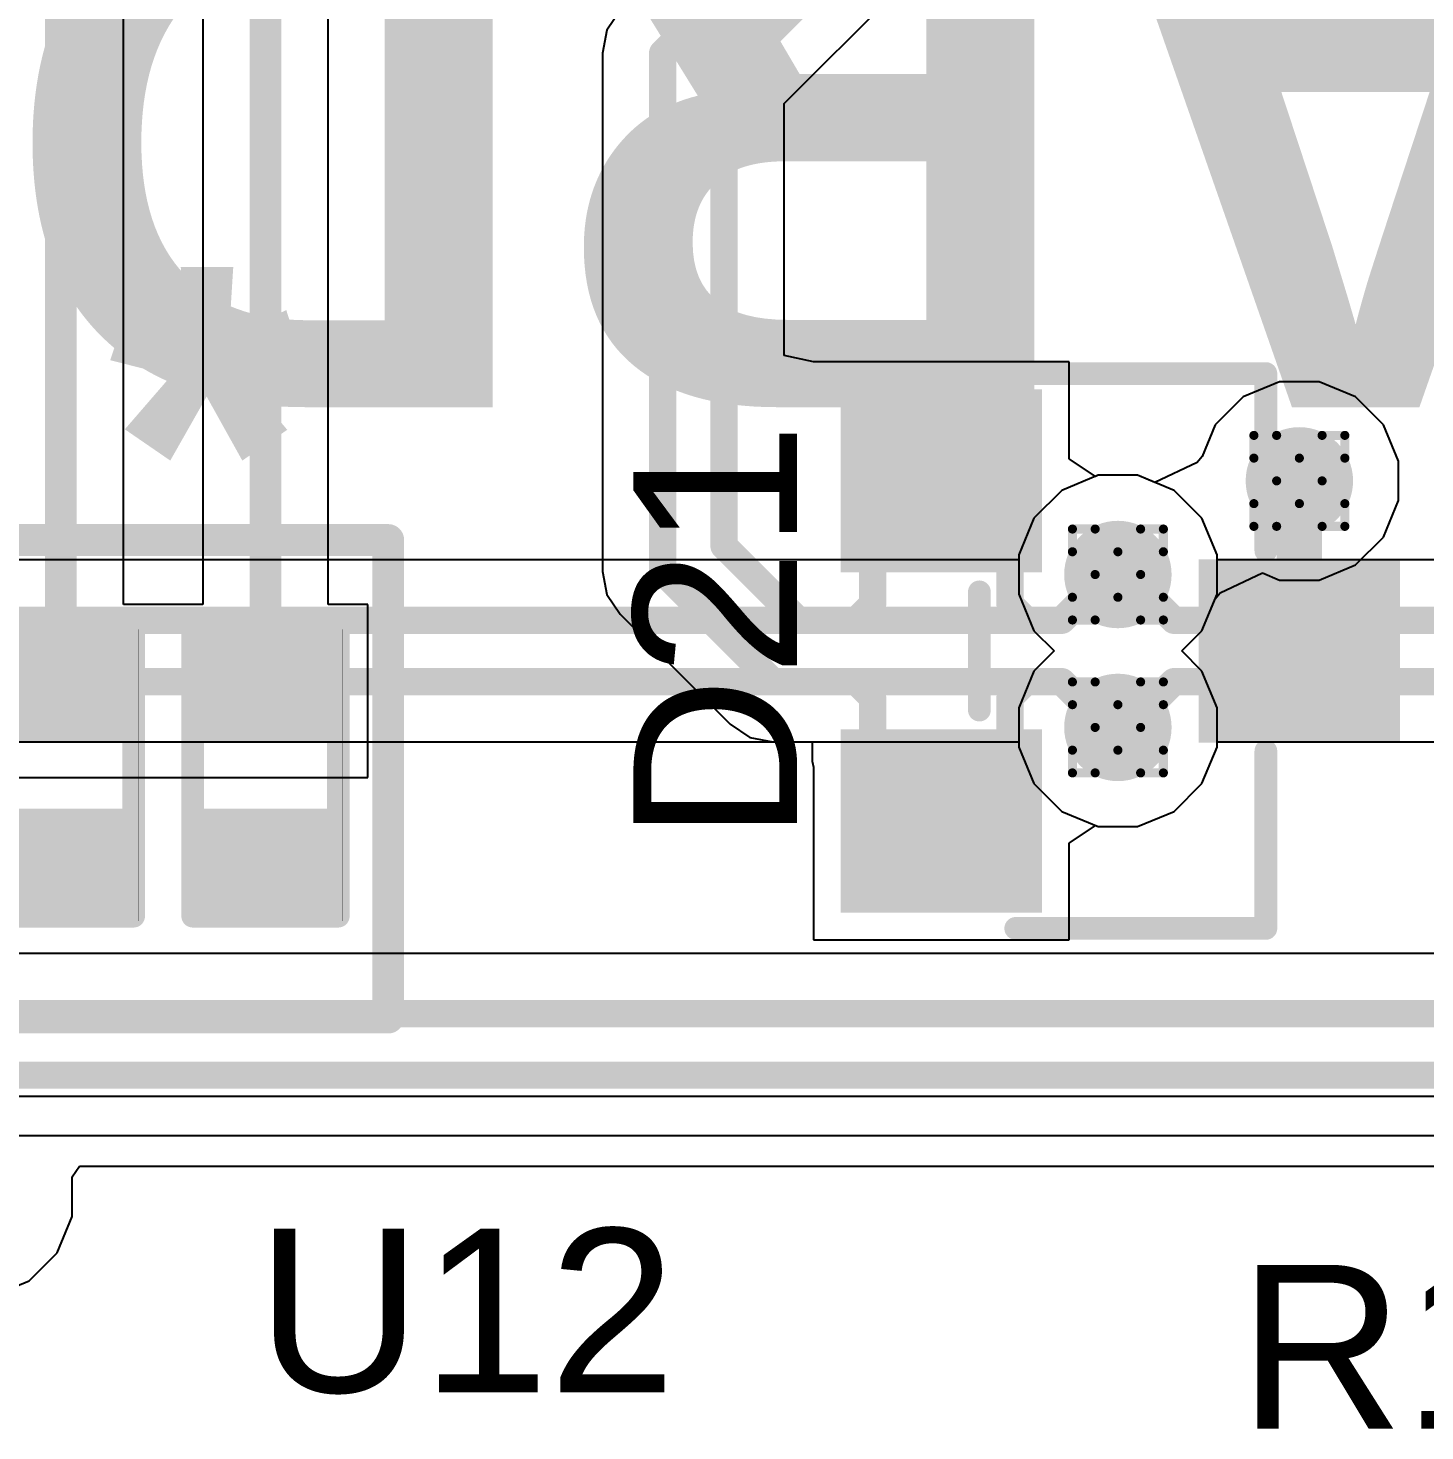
# Model space of a CAD drawing. Header units: inches. Extents: x -11 to 5379, y 0 to 5429.
# Drawn here: x 51.18 to 58.98, y 81.24 to 89.08 of the extents above; entities that cross this region are included whole.
import ezdxf

# ---------------------------------------------------------------- set-up
doc = ezdxf.new("R2010")
doc.units = ezdxf.units.IN
for name, color, linetype in [('Bottom Layer', 5, 'Continuous'), ('Drill Drawing', 1, 'Continuous'), ('GND', 16, 'Continuous'), ('PWR', 76, 'Continuous'), ('Top Layer', 1, 'Continuous'), ('Top Overlay', 2, 'Continuous'), ('Top Paste', 8, 'Continuous'), ('Top Solder', 216, 'Continuous'), ('Via Holes', 16, 'Continuous')]:
    doc.layers.add(name, color=color, linetype=linetype)
doc.styles.add('Arial', font='', dxfattribs={"height": 0.2})
doc.styles.add('Arial_Bold', font='', dxfattribs={"height": 0.2})
doc.styles.get('Arial').set_extended_font_data('Arial')
doc.styles.get('Arial_Bold').set_extended_font_data('Arial', bold=True)

# ---------------------------------------------------------------- blocks, each defined once
blk = doc.blocks.new('R___0402_296')
at = {"layer": 'Top Layer'}
for points in [[(-0.6985, -0.3175), (-0.6985, 0.3175), (-0.2413, 0.3175), (-0.2413, -0.3175)], [(0.2413, -0.3175), (0.2413, 0.3175), (0.6985, 0.3175), (0.6985, -0.3175)]]:
    blk.add_hatch(color=1, dxfattribs=at).paths.add_polyline_path(points)
at = {"layer": 'Top Paste'}
for points in [[(-0.6985, -0.3175), (-0.6985, 0.3175), (-0.2413, 0.3175), (-0.2413, -0.3175)], [(0.2413, -0.3175), (0.2413, 0.3175), (0.6985, 0.3175), (0.6985, -0.3175)]]:
    blk.add_hatch(color=8, dxfattribs=at).paths.add_polyline_path(points)
at = {"layer": 'Top Solder'}
for points in [[(-0.7535, -0.3725), (-0.7535, 0.3725), (-0.1863, 0.3725), (-0.1863, -0.3725)], [(0.1863, -0.3725), (0.1863, 0.3725), (0.7535, 0.3725), (0.7535, -0.3725)]]:
    blk.add_hatch(color=216, dxfattribs=at).paths.add_polyline_path(points)
at = {"layer": 'Top Overlay'}
for points in [[(-0.7874, 0.4064, 0.127, 0.127, 0), (-0.7874, -0.4064, 0.127, 0.127, 0)], [(-0.7874, 0.4064, 0.127, 0.127, 0), (0.7874, 0.4064, 0.127, 0.127, 0)], [(0.7874, 0.4064, 0.127, 0.127, 0), (0.7874, -0.4064, 0.127, 0.127, 0)], [(-0.7874, -0.4064, 0.127, 0.127, 0), (0.7874, -0.4064, 0.127, 0.127, 0)], [(-0.8128, -0.4318, 0.00323, 0.00323, 0), (0.8128, -0.4318, 0.00323, 0.00323, 0)]]:
    blk.add_lwpolyline(points, format="xyseb", dxfattribs=at)
for points in [[(-0.8191, 0.4064, 0.0635, 0.0635, 1), (-0.7556, 0.4064, 0.0635, 0.0635, 1)], [(-0.8191, 0.4064, 0.0635, 0.0635, 1), (-0.7556, 0.4064, 0.0635, 0.0635, 1)], [(0.7556, 0.4064, 0.0635, 0.0635, 1), (0.8191, 0.4064, 0.0635, 0.0635, 1)], [(0.7556, 0.4064, 0.0635, 0.0635, 1), (0.8191, 0.4064, 0.0635, 0.0635, 1)], [(-0.8191, -0.4064, 0.0635, 0.0635, 1), (-0.7556, -0.4064, 0.0635, 0.0635, 1)], [(-0.8191, -0.4064, 0.0635, 0.0635, 1), (-0.7556, -0.4064, 0.0635, 0.0635, 1)], [(0.7556, -0.4064, 0.0635, 0.0635, 1), (0.8191, -0.4064, 0.0635, 0.0635, 1)], [(0.7556, -0.4064, 0.0635, 0.0635, 1), (0.8191, -0.4064, 0.0635, 0.0635, 1)], [(-0.8136, -0.4318, 0.00161, 0.00161, 1), (-0.812, -0.4318, 0.00161, 0.00161, 1)], [(0.812, -0.4318, 0.00161, 0.00161, 1), (0.8136, -0.4318, 0.00161, 0.00161, 1)]]:
    blk.add_lwpolyline(points, format="xyseb", close=True, dxfattribs=at)
blk = doc.blocks.new('R___0402_298')
at = {"layer": 'Top Layer'}
for points in [[(-0.6985, -0.3175), (-0.6985, 0.3175), (-0.2413, 0.3175), (-0.2413, -0.3175)], [(0.2413, -0.3175), (0.2413, 0.3175), (0.6985, 0.3175), (0.6985, -0.3175)]]:
    blk.add_hatch(color=1, dxfattribs=at).paths.add_polyline_path(points)
at = {"layer": 'Top Paste'}
for points in [[(-0.6985, -0.3175), (-0.6985, 0.3175), (-0.2413, 0.3175), (-0.2413, -0.3175)], [(0.2413, -0.3175), (0.2413, 0.3175), (0.6985, 0.3175), (0.6985, -0.3175)]]:
    blk.add_hatch(color=8, dxfattribs=at).paths.add_polyline_path(points)
at = {"layer": 'Top Solder'}
for points in [[(-0.7535, -0.3725), (-0.7535, 0.3725), (-0.1863, 0.3725), (-0.1863, -0.3725)], [(0.1863, -0.3725), (0.1863, 0.3725), (0.7535, 0.3725), (0.7535, -0.3725)]]:
    blk.add_hatch(color=216, dxfattribs=at).paths.add_polyline_path(points)
at = {"layer": 'Top Overlay'}
for points in [[(-0.7874, 0.4064, 0.127, 0.127, 0), (-0.7874, -0.4064, 0.127, 0.127, 0)], [(-0.7874, 0.4064, 0.127, 0.127, 0), (0.7874, 0.4064, 0.127, 0.127, 0)], [(0.7874, 0.4064, 0.127, 0.127, 0), (0.7874, -0.4064, 0.127, 0.127, 0)], [(-0.7874, -0.4064, 0.127, 0.127, 0), (0.7874, -0.4064, 0.127, 0.127, 0)], [(-0.8128, -0.4318, 0.00323, 0.00323, 0), (0.8128, -0.4318, 0.00323, 0.00323, 0)]]:
    blk.add_lwpolyline(points, format="xyseb", dxfattribs=at)
for points in [[(-0.8191, 0.4064, 0.0635, 0.0635, 1), (-0.7556, 0.4064, 0.0635, 0.0635, 1)], [(-0.8191, 0.4064, 0.0635, 0.0635, 1), (-0.7556, 0.4064, 0.0635, 0.0635, 1)], [(0.7556, 0.4064, 0.0635, 0.0635, 1), (0.8191, 0.4064, 0.0635, 0.0635, 1)], [(0.7556, 0.4064, 0.0635, 0.0635, 1), (0.8191, 0.4064, 0.0635, 0.0635, 1)], [(-0.8191, -0.4064, 0.0635, 0.0635, 1), (-0.7556, -0.4064, 0.0635, 0.0635, 1)], [(-0.8191, -0.4064, 0.0635, 0.0635, 1), (-0.7556, -0.4064, 0.0635, 0.0635, 1)], [(0.7556, -0.4064, 0.0635, 0.0635, 1), (0.8191, -0.4064, 0.0635, 0.0635, 1)], [(0.7556, -0.4064, 0.0635, 0.0635, 1), (0.8191, -0.4064, 0.0635, 0.0635, 1)], [(-0.8136, -0.4318, 0.00161, 0.00161, 1), (-0.812, -0.4318, 0.00161, 0.00161, 1)], [(0.812, -0.4318, 0.00161, 0.00161, 1), (0.8136, -0.4318, 0.00161, 0.00161, 1)]]:
    blk.add_lwpolyline(points, format="xyseb", close=True, dxfattribs=at)
blk = doc.blocks.new('SOT_23_562')
at = {"layer": 'Top Layer'}
for points in [[(-0.41, 1.46), (0.41, 1.46), (0.41, 0.54), (-0.41, 0.54)], [(-1.36, -0.54), (-0.54, -0.54), (-0.54, -1.46), (-1.36, -1.46)], [(0.54, -0.54), (1.36, -0.54), (1.36, -1.46), (0.54, -1.46)]]:
    blk.add_hatch(color=1, dxfattribs=at).paths.add_polyline_path(points)
at = {"layer": 'Top Paste'}
for points in [[(-0.41, 1.46), (0.41, 1.46), (0.41, 0.54), (-0.41, 0.54)], [(-1.36, -0.54), (-0.54, -0.54), (-0.54, -1.46), (-1.36, -1.46)], [(0.54, -0.54), (1.36, -0.54), (1.36, -1.46), (0.54, -1.46)]]:
    blk.add_hatch(color=8, dxfattribs=at).paths.add_polyline_path(points)
at = {"layer": 'Top Solder'}
for points in [[(-0.5116, 1.5616), (0.5116, 1.5616), (0.5116, 0.4384), (-0.5116, 0.4384)], [(-1.4616, -0.4384), (-0.4384, -0.4384), (-0.4384, -1.5616), (-1.4616, -1.5616)], [(0.4384, -0.4384), (1.4616, -0.4384), (1.4616, -1.5616), (0.4384, -1.5616)]]:
    blk.add_hatch(color=216, dxfattribs=at).paths.add_polyline_path(points)
at = {"layer": 'Top Overlay'}
for points in [[(-0.5588, 0.8128, 0.127, 0.127, 0), (-1.5494, 0.8128, 0.127, 0.127, 0)], [(-1.5494, -0.5842, 0.127, 0.127, 0), (-1.5494, 0.8128, 0.127, 0.127, 0)], [(1.5494, 0.8128, 0.127, 0.127, 0), (0.5588, 0.8128, 0.127, 0.127, 0)], [(1.5494, -0.5842, 0.127, 0.127, 0), (1.5494, 0.8128, 0.127, 0.127, 0)], [(0.3302, -0.7874, 0.127, 0.127, 0), (-0.3302, -0.7874, 0.127, 0.127, 0)], [(-1.6764, -1.2954, 0.127, 0.127, 0), (-1.6764, -1.0414, 0.127, 0.127, 0)], [(-1.5494, -1.1684, 0.127, 0.127, 0), (-1.6764, -1.0414, 0.127, 0.127, 0)], [(-1.6764, -1.2954, 0.127, 0.127, 0), (-1.5494, -1.1684, 0.127, 0.127, 0)]]:
    blk.add_lwpolyline(points, format="xyseb", dxfattribs=at)
for points in [[(-1.5812, 0.8128, 0.0635, 0.0635, 1), (-1.5176, 0.8128, 0.0635, 0.0635, 1)], [(-1.5812, 0.8128, 0.0635, 0.0635, 1), (-1.5176, 0.8128, 0.0635, 0.0635, 1)], [(-0.5905, 0.8128, 0.0635, 0.0635, 1), (-0.5271, 0.8128, 0.0635, 0.0635, 1)], [(0.5271, 0.8128, 0.0635, 0.0635, 1), (0.5905, 0.8128, 0.0635, 0.0635, 1)], [(1.5176, 0.8128, 0.0635, 0.0635, 1), (1.5812, 0.8128, 0.0635, 0.0635, 1)], [(1.5176, 0.8128, 0.0635, 0.0635, 1), (1.5812, 0.8128, 0.0635, 0.0635, 1)], [(-1.5812, -0.5842, 0.0635, 0.0635, 1), (-1.5176, -0.5842, 0.0635, 0.0635, 1)], [(1.5176, -0.5842, 0.0635, 0.0635, 1), (1.5812, -0.5842, 0.0635, 0.0635, 1)], [(-0.3619, -0.7874, 0.0635, 0.0635, 1), (-0.2984, -0.7874, 0.0635, 0.0635, 1)], [(0.2984, -0.7874, 0.0635, 0.0635, 1), (0.3619, -0.7874, 0.0635, 0.0635, 1)], [(-1.7082, -1.0414, 0.0635, 0.0635, 1), (-1.6446, -1.0414, 0.0635, 0.0635, 1)], [(-1.7082, -1.0414, 0.0635, 0.0635, 1), (-1.6446, -1.0414, 0.0635, 0.0635, 1)], [(-1.5812, -1.1684, 0.0635, 0.0635, 1), (-1.5176, -1.1684, 0.0635, 0.0635, 1)], [(-1.5812, -1.1684, 0.0635, 0.0635, 1), (-1.5176, -1.1684, 0.0635, 0.0635, 1)], [(-1.7082, -1.2954, 0.0635, 0.0635, 1), (-1.6446, -1.2954, 0.0635, 0.0635, 1)], [(-1.7082, -1.2954, 0.0635, 0.0635, 1), (-1.6446, -1.2954, 0.0635, 0.0635, 1)]]:
    blk.add_lwpolyline(points, format="xyseb", close=True, dxfattribs=at)

msp = doc.modelspace()

# ---------------------------------------------------------------- hatches: boundary and pattern name
at = {"layer": 'Bottom Layer'}
h = msp.add_hatch(color=5, dxfattribs=at)
edge = h.paths.add_edge_path()
edge.add_arc((58.277, 86.548), 0.3, 0, 360)
h = msp.add_hatch(color=5, dxfattribs=at)
edge = h.paths.add_edge_path()
edge.add_arc((57.2633, 86.025), 0.3, 0, 360)
h = msp.add_hatch(color=5, dxfattribs=at)
edge = h.paths.add_edge_path()
edge.add_arc((57.2633, 85.171), 0.3, 0, 360)
at = {"layer": 'GND'}
h = msp.add_hatch(color=16, dxfattribs=at)
edge = h.paths.add_edge_path()
edge.add_arc((58.277, 86.548), 0.3, 0, 360)
h = msp.add_hatch(color=16, dxfattribs=at)
edge = h.paths.add_edge_path()
edge.add_arc((57.2633, 86.025), 0.3, 0, 360)
h = msp.add_hatch(color=16, dxfattribs=at)
edge = h.paths.add_edge_path()
edge.add_arc((57.2633, 85.171), 0.3, 0, 360)
at = {"layer": 'PWR'}
h = msp.add_hatch(color=76, dxfattribs=at)
edge = h.paths.add_edge_path()
edge.add_arc((58.277, 86.548), 0.3, 0, 360)
h = msp.add_hatch(color=76, dxfattribs=at)
edge = h.paths.add_edge_path()
edge.add_arc((57.2633, 86.025), 0.3, 0, 360)
h = msp.add_hatch(color=76, dxfattribs=at)
edge = h.paths.add_edge_path()
edge.add_arc((57.2633, 85.171), 0.3, 0, 360)
at = {"layer": 'Top Layer'}
h = msp.add_hatch(color=1, dxfattribs=at)
edge = h.paths.add_edge_path()
edge.add_arc((58.277, 86.548), 0.3, 0, 360)
h = msp.add_hatch(color=1, dxfattribs=at)
edge = h.paths.add_edge_path()
edge.add_arc((57.2633, 86.025), 0.3, 0, 360)
h = msp.add_hatch(color=1, dxfattribs=at)
edge = h.paths.add_edge_path()
edge.add_arc((57.2633, 85.171), 0.3, 0, 360)
at = {"layer": 'Via Holes'}
h = msp.add_hatch(color=7, dxfattribs=at)
edge = h.paths.add_edge_path()
edge.add_arc((58.277, 86.548), 0.15, 0, 360)
h = msp.add_hatch(color=7, dxfattribs=at)
edge = h.paths.add_edge_path()
edge.add_arc((57.2633, 86.025), 0.15, 0, 360)
h = msp.add_hatch(color=7, dxfattribs=at)
edge = h.paths.add_edge_path()
edge.add_arc((57.2633, 85.171), 0.15, 0, 360)

# ---------------------------------------------------------------- linework, layer by layer
at = {"layer": 'Bottom Layer'}
for p, q in [((57.1531, 86.579), (56.9494, 86.4947)), ((57.3735, 86.579), (57.1531, 86.579)), ((57.5771, 86.4947), (57.3735, 86.579)), ((56.9494, 86.4947), (56.7936, 86.3388)), ((57.7329, 86.3388), (57.5771, 86.4947)), ((56.7936, 86.3388), (56.7093, 86.1352)), ((57.8173, 86.1352), (57.7329, 86.3388)), ((56.7093, 86.1352), (56.7093, 86.1061)), ((57.8173, 86.1061), (57.8173, 86.1352)), ((56.7093, 86.1061), (43.8473, 86.1061)), ((70.6793, 86.1061), (57.8173, 86.1061)), ((43.8473, 85.0899), (56.7093, 85.0899)), ((56.7093, 85.0899), (56.7093, 85.0608)), ((56.7093, 85.0608), (56.7936, 84.8572)), ((57.7329, 84.8572), (57.8173, 85.0608)), ((57.8173, 85.0608), (57.8173, 85.0899)), ((57.8173, 85.0899), (70.6793, 85.0899)), ((56.7936, 84.8572), (56.9494, 84.7013)), ((57.5771, 84.7013), (57.7329, 84.8572)), ((56.9494, 84.7013), (57.1531, 84.617)), ((57.3735, 84.617), (57.5771, 84.7013)), ((57.1531, 84.617), (57.3735, 84.617)), ((63.4715, 83.9082), (50.6095, 83.9082)), ((50.6095, 82.892), (63.4715, 82.892))]:
    msp.add_line(p, q, dxfattribs=at)
for points in [[(56.9502, 85.7694, 0.1524, 0.1524, 0), (57.2057, 86.025, 0.1524, 0.1524, 0)], [(57.2057, 86.025, 0.1524, 0.1524, 0), (57.2633, 86.025, 0.1524, 0.1524, 0)], [(57.2633, 86.025, 0.1524, 0.1524, 0), (57.3208, 86.025, 0.1524, 0.1524, 0)], [(57.3208, 86.025, 0.1524, 0.1524, 0), (57.5763, 85.7694, 0.1524, 0.1524, 0)], [(43.6063, 85.7694, 0.1524, 0.1524, 0), (56.9502, 85.7694, 0.1524, 0.1524, 0)], [(57.5763, 85.7694, 0.1524, 0.1524, 0), (70.9202, 85.7694, 0.1524, 0.1524, 0)], [(43.6063, 85.4265, 0.1524, 0.1524, 0), (56.9502, 85.4265, 0.1524, 0.1524, 0)], [(56.9502, 85.4265, 0.1524, 0.1524, 0), (57.2057, 85.171, 0.1524, 0.1524, 0)], [(57.3208, 85.171, 0.1524, 0.1524, 0), (57.5763, 85.4265, 0.1524, 0.1524, 0)], [(57.5763, 85.4265, 0.1524, 0.1524, 0), (70.9202, 85.4265, 0.1524, 0.1524, 0)], [(57.2057, 85.171, 0.1524, 0.1524, 0), (57.2633, 85.171, 0.1524, 0.1524, 0)], [(57.2633, 85.171, 0.1524, 0.1524, 0), (57.3208, 85.171, 0.1524, 0.1524, 0)], [(50.3686, 83.5716, 0.1524, 0.1524, 0), (63.7124, 83.5716, 0.1524, 0.1524, 0)], [(50.3686, 83.2287, 0.1524, 0.1524, 0), (63.7124, 83.2287, 0.1524, 0.1524, 0)]]:
    msp.add_lwpolyline(points, format="xyseb", dxfattribs=at)
for points in [[(57.1676, 86.025, 0.0762, 0.0762, 1), (57.2438, 86.025, 0.0762, 0.0762, 1)], [(57.1676, 86.025, 0.0762, 0.0762, 1), (57.2438, 86.025, 0.0762, 0.0762, 1)], [(57.2252, 86.025, 0.0762, 0.0762, 1), (57.3014, 86.025, 0.0762, 0.0762, 1)], [(57.2252, 86.025, 0.0762, 0.0762, 1), (57.3014, 86.025, 0.0762, 0.0762, 1)], [(57.2827, 86.025, 0.0762, 0.0762, 1), (57.3589, 86.025, 0.0762, 0.0762, 1)], [(57.2827, 86.025, 0.0762, 0.0762, 1), (57.3589, 86.025, 0.0762, 0.0762, 1)], [(56.9121, 85.7694, 0.0762, 0.0762, 1), (56.9883, 85.7694, 0.0762, 0.0762, 1)], [(56.9121, 85.7694, 0.0762, 0.0762, 1), (56.9883, 85.7694, 0.0762, 0.0762, 1)], [(57.5382, 85.7694, 0.0762, 0.0762, 1), (57.6144, 85.7694, 0.0762, 0.0762, 1)], [(57.5382, 85.7694, 0.0762, 0.0762, 1), (57.6144, 85.7694, 0.0762, 0.0762, 1)], [(56.9121, 85.4265, 0.0762, 0.0762, 1), (56.9883, 85.4265, 0.0762, 0.0762, 1)], [(56.9121, 85.4265, 0.0762, 0.0762, 1), (56.9883, 85.4265, 0.0762, 0.0762, 1)], [(57.5382, 85.4265, 0.0762, 0.0762, 1), (57.6144, 85.4265, 0.0762, 0.0762, 1)], [(57.5382, 85.4265, 0.0762, 0.0762, 1), (57.6144, 85.4265, 0.0762, 0.0762, 1)], [(57.1676, 85.171, 0.0762, 0.0762, 1), (57.2438, 85.171, 0.0762, 0.0762, 1)], [(57.1676, 85.171, 0.0762, 0.0762, 1), (57.2438, 85.171, 0.0762, 0.0762, 1)], [(57.2252, 85.171, 0.0762, 0.0762, 1), (57.3014, 85.171, 0.0762, 0.0762, 1)], [(57.2252, 85.171, 0.0762, 0.0762, 1), (57.3014, 85.171, 0.0762, 0.0762, 1)], [(57.2827, 85.171, 0.0762, 0.0762, 1), (57.3589, 85.171, 0.0762, 0.0762, 1)], [(57.2827, 85.171, 0.0762, 0.0762, 1), (57.3589, 85.171, 0.0762, 0.0762, 1)]]:
    msp.add_lwpolyline(points, format="xyseb", close=True, dxfattribs=at)
at = {"layer": 'Drill Drawing'}
for points in [[(58.023, 86.675, 0.0508, 0.0508, 0), (58.023, 86.802, 0.0508, 0.0508, 0)], [(58.023, 86.802, 0.0508, 0.0508, 0), (58.15, 86.802, 0.0508, 0.0508, 0)], [(58.15, 86.802, 0.0508, 0.0508, 0), (58.277, 86.675, 0.0508, 0.0508, 0)], [(58.277, 86.675, 0.0508, 0.0508, 0), (58.404, 86.802, 0.0508, 0.0508, 0)], [(58.404, 86.802, 0.0508, 0.0508, 0), (58.531, 86.802, 0.0508, 0.0508, 0)], [(58.531, 86.675, 0.0508, 0.0508, 0), (58.531, 86.802, 0.0508, 0.0508, 0)], [(58.023, 86.675, 0.0508, 0.0508, 0), (58.15, 86.548, 0.0508, 0.0508, 0)], [(58.404, 86.548, 0.0508, 0.0508, 0), (58.531, 86.675, 0.0508, 0.0508, 0)], [(58.023, 86.421, 0.0508, 0.0508, 0), (58.15, 86.548, 0.0508, 0.0508, 0)], [(58.404, 86.548, 0.0508, 0.0508, 0), (58.531, 86.421, 0.0508, 0.0508, 0)], [(58.023, 86.294, 0.0508, 0.0508, 0), (58.023, 86.421, 0.0508, 0.0508, 0)], [(58.15, 86.294, 0.0508, 0.0508, 0), (58.277, 86.421, 0.0508, 0.0508, 0)], [(58.277, 86.421, 0.0508, 0.0508, 0), (58.404, 86.294, 0.0508, 0.0508, 0)], [(58.531, 86.294, 0.0508, 0.0508, 0), (58.531, 86.421, 0.0508, 0.0508, 0)], [(57.0093, 86.152, 0.0508, 0.0508, 0), (57.0093, 86.279, 0.0508, 0.0508, 0)], [(57.0093, 86.279, 0.0508, 0.0508, 0), (57.1363, 86.279, 0.0508, 0.0508, 0)], [(57.1363, 86.279, 0.0508, 0.0508, 0), (57.2633, 86.152, 0.0508, 0.0508, 0)], [(57.2633, 86.152, 0.0508, 0.0508, 0), (57.3903, 86.279, 0.0508, 0.0508, 0)], [(57.3903, 86.279, 0.0508, 0.0508, 0), (57.5173, 86.279, 0.0508, 0.0508, 0)], [(57.5173, 86.152, 0.0508, 0.0508, 0), (57.5173, 86.279, 0.0508, 0.0508, 0)], [(58.023, 86.294, 0.0508, 0.0508, 0), (58.15, 86.294, 0.0508, 0.0508, 0)], [(58.404, 86.294, 0.0508, 0.0508, 0), (58.531, 86.294, 0.0508, 0.0508, 0)], [(57.0093, 86.152, 0.0508, 0.0508, 0), (57.1363, 86.025, 0.0508, 0.0508, 0)], [(57.3903, 86.025, 0.0508, 0.0508, 0), (57.5173, 86.152, 0.0508, 0.0508, 0)], [(57.0093, 85.898, 0.0508, 0.0508, 0), (57.1363, 86.025, 0.0508, 0.0508, 0)], [(57.3903, 86.025, 0.0508, 0.0508, 0), (57.5173, 85.898, 0.0508, 0.0508, 0)], [(57.0093, 85.771, 0.0508, 0.0508, 0), (57.0093, 85.898, 0.0508, 0.0508, 0)], [(57.1363, 85.771, 0.0508, 0.0508, 0), (57.2633, 85.898, 0.0508, 0.0508, 0)], [(57.2633, 85.898, 0.0508, 0.0508, 0), (57.3903, 85.771, 0.0508, 0.0508, 0)], [(57.5173, 85.771, 0.0508, 0.0508, 0), (57.5173, 85.898, 0.0508, 0.0508, 0)], [(57.0093, 85.771, 0.0508, 0.0508, 0), (57.1363, 85.771, 0.0508, 0.0508, 0)], [(57.3903, 85.771, 0.0508, 0.0508, 0), (57.5173, 85.771, 0.0508, 0.0508, 0)], [(57.0093, 85.298, 0.0508, 0.0508, 0), (57.0093, 85.425, 0.0508, 0.0508, 0)], [(57.0093, 85.425, 0.0508, 0.0508, 0), (57.1363, 85.425, 0.0508, 0.0508, 0)], [(57.1363, 85.425, 0.0508, 0.0508, 0), (57.2633, 85.298, 0.0508, 0.0508, 0)], [(57.2633, 85.298, 0.0508, 0.0508, 0), (57.3903, 85.425, 0.0508, 0.0508, 0)], [(57.3903, 85.425, 0.0508, 0.0508, 0), (57.5173, 85.425, 0.0508, 0.0508, 0)], [(57.5173, 85.298, 0.0508, 0.0508, 0), (57.5173, 85.425, 0.0508, 0.0508, 0)], [(57.0093, 85.298, 0.0508, 0.0508, 0), (57.1363, 85.171, 0.0508, 0.0508, 0)], [(57.3903, 85.171, 0.0508, 0.0508, 0), (57.5173, 85.298, 0.0508, 0.0508, 0)], [(57.0093, 85.044, 0.0508, 0.0508, 0), (57.1363, 85.171, 0.0508, 0.0508, 0)], [(57.3903, 85.171, 0.0508, 0.0508, 0), (57.5173, 85.044, 0.0508, 0.0508, 0)], [(57.0093, 84.917, 0.0508, 0.0508, 0), (57.0093, 85.044, 0.0508, 0.0508, 0)], [(57.1363, 84.917, 0.0508, 0.0508, 0), (57.2633, 85.044, 0.0508, 0.0508, 0)], [(57.2633, 85.044, 0.0508, 0.0508, 0), (57.3903, 84.917, 0.0508, 0.0508, 0)], [(57.5173, 84.917, 0.0508, 0.0508, 0), (57.5173, 85.044, 0.0508, 0.0508, 0)], [(57.0093, 84.917, 0.0508, 0.0508, 0), (57.1363, 84.917, 0.0508, 0.0508, 0)], [(57.3903, 84.917, 0.0508, 0.0508, 0), (57.5173, 84.917, 0.0508, 0.0508, 0)]]:
    msp.add_lwpolyline(points, format="xyseb", dxfattribs=at)
for points in [[(58.0103, 86.802, 0.0254, 0.0254, 1), (58.0357, 86.802, 0.0254, 0.0254, 1)], [(58.0103, 86.802, 0.0254, 0.0254, 1), (58.0357, 86.802, 0.0254, 0.0254, 1)], [(58.1373, 86.802, 0.0254, 0.0254, 1), (58.1627, 86.802, 0.0254, 0.0254, 1)], [(58.1373, 86.802, 0.0254, 0.0254, 1), (58.1627, 86.802, 0.0254, 0.0254, 1)], [(58.3913, 86.802, 0.0254, 0.0254, 1), (58.4167, 86.802, 0.0254, 0.0254, 1)], [(58.3913, 86.802, 0.0254, 0.0254, 1), (58.4167, 86.802, 0.0254, 0.0254, 1)], [(58.5183, 86.802, 0.0254, 0.0254, 1), (58.5437, 86.802, 0.0254, 0.0254, 1)], [(58.5183, 86.802, 0.0254, 0.0254, 1), (58.5437, 86.802, 0.0254, 0.0254, 1)], [(58.0103, 86.675, 0.0254, 0.0254, 1), (58.0357, 86.675, 0.0254, 0.0254, 1)], [(58.0103, 86.675, 0.0254, 0.0254, 1), (58.0357, 86.675, 0.0254, 0.0254, 1)], [(58.2643, 86.675, 0.0254, 0.0254, 1), (58.2897, 86.675, 0.0254, 0.0254, 1)], [(58.2643, 86.675, 0.0254, 0.0254, 1), (58.2897, 86.675, 0.0254, 0.0254, 1)], [(58.5183, 86.675, 0.0254, 0.0254, 1), (58.5437, 86.675, 0.0254, 0.0254, 1)], [(58.5183, 86.675, 0.0254, 0.0254, 1), (58.5437, 86.675, 0.0254, 0.0254, 1)], [(58.1373, 86.548, 0.0254, 0.0254, 1), (58.1627, 86.548, 0.0254, 0.0254, 1)], [(58.1373, 86.548, 0.0254, 0.0254, 1), (58.1627, 86.548, 0.0254, 0.0254, 1)], [(58.3913, 86.548, 0.0254, 0.0254, 1), (58.4167, 86.548, 0.0254, 0.0254, 1)], [(58.3913, 86.548, 0.0254, 0.0254, 1), (58.4167, 86.548, 0.0254, 0.0254, 1)], [(58.0103, 86.421, 0.0254, 0.0254, 1), (58.0357, 86.421, 0.0254, 0.0254, 1)], [(58.0103, 86.421, 0.0254, 0.0254, 1), (58.0357, 86.421, 0.0254, 0.0254, 1)], [(58.2643, 86.421, 0.0254, 0.0254, 1), (58.2897, 86.421, 0.0254, 0.0254, 1)], [(58.2643, 86.421, 0.0254, 0.0254, 1), (58.2897, 86.421, 0.0254, 0.0254, 1)], [(58.5183, 86.421, 0.0254, 0.0254, 1), (58.5437, 86.421, 0.0254, 0.0254, 1)], [(58.5183, 86.421, 0.0254, 0.0254, 1), (58.5437, 86.421, 0.0254, 0.0254, 1)], [(56.9966, 86.279, 0.0254, 0.0254, 1), (57.022, 86.279, 0.0254, 0.0254, 1)], [(56.9966, 86.279, 0.0254, 0.0254, 1), (57.022, 86.279, 0.0254, 0.0254, 1)], [(57.1236, 86.279, 0.0254, 0.0254, 1), (57.149, 86.279, 0.0254, 0.0254, 1)], [(57.1236, 86.279, 0.0254, 0.0254, 1), (57.149, 86.279, 0.0254, 0.0254, 1)], [(57.3776, 86.279, 0.0254, 0.0254, 1), (57.403, 86.279, 0.0254, 0.0254, 1)], [(57.3776, 86.279, 0.0254, 0.0254, 1), (57.403, 86.279, 0.0254, 0.0254, 1)], [(57.5046, 86.279, 0.0254, 0.0254, 1), (57.53, 86.279, 0.0254, 0.0254, 1)], [(57.5046, 86.279, 0.0254, 0.0254, 1), (57.53, 86.279, 0.0254, 0.0254, 1)], [(58.0103, 86.294, 0.0254, 0.0254, 1), (58.0357, 86.294, 0.0254, 0.0254, 1)], [(58.0103, 86.294, 0.0254, 0.0254, 1), (58.0357, 86.294, 0.0254, 0.0254, 1)], [(58.1373, 86.294, 0.0254, 0.0254, 1), (58.1627, 86.294, 0.0254, 0.0254, 1)], [(58.1373, 86.294, 0.0254, 0.0254, 1), (58.1627, 86.294, 0.0254, 0.0254, 1)], [(58.3913, 86.294, 0.0254, 0.0254, 1), (58.4167, 86.294, 0.0254, 0.0254, 1)], [(58.3913, 86.294, 0.0254, 0.0254, 1), (58.4167, 86.294, 0.0254, 0.0254, 1)], [(58.5183, 86.294, 0.0254, 0.0254, 1), (58.5437, 86.294, 0.0254, 0.0254, 1)], [(58.5183, 86.294, 0.0254, 0.0254, 1), (58.5437, 86.294, 0.0254, 0.0254, 1)], [(56.9966, 86.152, 0.0254, 0.0254, 1), (57.022, 86.152, 0.0254, 0.0254, 1)], [(56.9966, 86.152, 0.0254, 0.0254, 1), (57.022, 86.152, 0.0254, 0.0254, 1)], [(57.2506, 86.152, 0.0254, 0.0254, 1), (57.276, 86.152, 0.0254, 0.0254, 1)], [(57.2506, 86.152, 0.0254, 0.0254, 1), (57.276, 86.152, 0.0254, 0.0254, 1)], [(57.5046, 86.152, 0.0254, 0.0254, 1), (57.53, 86.152, 0.0254, 0.0254, 1)], [(57.5046, 86.152, 0.0254, 0.0254, 1), (57.53, 86.152, 0.0254, 0.0254, 1)], [(57.1236, 86.025, 0.0254, 0.0254, 1), (57.149, 86.025, 0.0254, 0.0254, 1)], [(57.1236, 86.025, 0.0254, 0.0254, 1), (57.149, 86.025, 0.0254, 0.0254, 1)], [(57.3776, 86.025, 0.0254, 0.0254, 1), (57.403, 86.025, 0.0254, 0.0254, 1)], [(57.3776, 86.025, 0.0254, 0.0254, 1), (57.403, 86.025, 0.0254, 0.0254, 1)], [(56.9966, 85.898, 0.0254, 0.0254, 1), (57.022, 85.898, 0.0254, 0.0254, 1)], [(56.9966, 85.898, 0.0254, 0.0254, 1), (57.022, 85.898, 0.0254, 0.0254, 1)], [(57.2506, 85.898, 0.0254, 0.0254, 1), (57.276, 85.898, 0.0254, 0.0254, 1)], [(57.2506, 85.898, 0.0254, 0.0254, 1), (57.276, 85.898, 0.0254, 0.0254, 1)], [(57.5046, 85.898, 0.0254, 0.0254, 1), (57.53, 85.898, 0.0254, 0.0254, 1)], [(57.5046, 85.898, 0.0254, 0.0254, 1), (57.53, 85.898, 0.0254, 0.0254, 1)], [(56.9966, 85.771, 0.0254, 0.0254, 1), (57.022, 85.771, 0.0254, 0.0254, 1)], [(56.9966, 85.771, 0.0254, 0.0254, 1), (57.022, 85.771, 0.0254, 0.0254, 1)], [(57.1236, 85.771, 0.0254, 0.0254, 1), (57.149, 85.771, 0.0254, 0.0254, 1)], [(57.1236, 85.771, 0.0254, 0.0254, 1), (57.149, 85.771, 0.0254, 0.0254, 1)], [(57.3776, 85.771, 0.0254, 0.0254, 1), (57.403, 85.771, 0.0254, 0.0254, 1)], [(57.3776, 85.771, 0.0254, 0.0254, 1), (57.403, 85.771, 0.0254, 0.0254, 1)], [(57.5046, 85.771, 0.0254, 0.0254, 1), (57.53, 85.771, 0.0254, 0.0254, 1)], [(57.5046, 85.771, 0.0254, 0.0254, 1), (57.53, 85.771, 0.0254, 0.0254, 1)], [(56.9966, 85.425, 0.0254, 0.0254, 1), (57.022, 85.425, 0.0254, 0.0254, 1)], [(56.9966, 85.425, 0.0254, 0.0254, 1), (57.022, 85.425, 0.0254, 0.0254, 1)], [(57.1236, 85.425, 0.0254, 0.0254, 1), (57.149, 85.425, 0.0254, 0.0254, 1)], [(57.1236, 85.425, 0.0254, 0.0254, 1), (57.149, 85.425, 0.0254, 0.0254, 1)], [(57.3776, 85.425, 0.0254, 0.0254, 1), (57.403, 85.425, 0.0254, 0.0254, 1)], [(57.3776, 85.425, 0.0254, 0.0254, 1), (57.403, 85.425, 0.0254, 0.0254, 1)], [(57.5046, 85.425, 0.0254, 0.0254, 1), (57.53, 85.425, 0.0254, 0.0254, 1)], [(57.5046, 85.425, 0.0254, 0.0254, 1), (57.53, 85.425, 0.0254, 0.0254, 1)], [(56.9966, 85.298, 0.0254, 0.0254, 1), (57.022, 85.298, 0.0254, 0.0254, 1)], [(56.9966, 85.298, 0.0254, 0.0254, 1), (57.022, 85.298, 0.0254, 0.0254, 1)], [(57.2506, 85.298, 0.0254, 0.0254, 1), (57.276, 85.298, 0.0254, 0.0254, 1)], [(57.2506, 85.298, 0.0254, 0.0254, 1), (57.276, 85.298, 0.0254, 0.0254, 1)], [(57.5046, 85.298, 0.0254, 0.0254, 1), (57.53, 85.298, 0.0254, 0.0254, 1)], [(57.5046, 85.298, 0.0254, 0.0254, 1), (57.53, 85.298, 0.0254, 0.0254, 1)], [(57.1236, 85.171, 0.0254, 0.0254, 1), (57.149, 85.171, 0.0254, 0.0254, 1)], [(57.1236, 85.171, 0.0254, 0.0254, 1), (57.149, 85.171, 0.0254, 0.0254, 1)], [(57.3776, 85.171, 0.0254, 0.0254, 1), (57.403, 85.171, 0.0254, 0.0254, 1)], [(57.3776, 85.171, 0.0254, 0.0254, 1), (57.403, 85.171, 0.0254, 0.0254, 1)], [(56.9966, 85.044, 0.0254, 0.0254, 1), (57.022, 85.044, 0.0254, 0.0254, 1)], [(56.9966, 85.044, 0.0254, 0.0254, 1), (57.022, 85.044, 0.0254, 0.0254, 1)], [(57.2506, 85.044, 0.0254, 0.0254, 1), (57.276, 85.044, 0.0254, 0.0254, 1)], [(57.2506, 85.044, 0.0254, 0.0254, 1), (57.276, 85.044, 0.0254, 0.0254, 1)], [(57.5046, 85.044, 0.0254, 0.0254, 1), (57.53, 85.044, 0.0254, 0.0254, 1)], [(57.5046, 85.044, 0.0254, 0.0254, 1), (57.53, 85.044, 0.0254, 0.0254, 1)], [(56.9966, 84.917, 0.0254, 0.0254, 1), (57.022, 84.917, 0.0254, 0.0254, 1)], [(56.9966, 84.917, 0.0254, 0.0254, 1), (57.022, 84.917, 0.0254, 0.0254, 1)], [(57.1236, 84.917, 0.0254, 0.0254, 1), (57.149, 84.917, 0.0254, 0.0254, 1)], [(57.1236, 84.917, 0.0254, 0.0254, 1), (57.149, 84.917, 0.0254, 0.0254, 1)], [(57.3776, 84.917, 0.0254, 0.0254, 1), (57.403, 84.917, 0.0254, 0.0254, 1)], [(57.3776, 84.917, 0.0254, 0.0254, 1), (57.403, 84.917, 0.0254, 0.0254, 1)], [(57.5046, 84.917, 0.0254, 0.0254, 1), (57.53, 84.917, 0.0254, 0.0254, 1)], [(57.5046, 84.917, 0.0254, 0.0254, 1), (57.53, 84.917, 0.0254, 0.0254, 1)]]:
    msp.add_lwpolyline(points, format="xyseb", close=True, dxfattribs=at)
at = {"layer": 'GND'}
for p, q in [((57.1531, 86.579), (56.9494, 86.4947)), ((57.3735, 86.579), (57.1531, 86.579)), ((57.5771, 86.4947), (57.3735, 86.579)), ((56.9494, 86.4947), (56.7936, 86.3388)), ((57.7329, 86.3388), (57.5771, 86.4947)), ((56.7936, 86.3388), (56.7093, 86.1352)), ((57.8173, 86.1352), (57.7329, 86.3388)), ((56.7093, 86.1352), (56.7093, 85.9148)), ((57.8173, 85.9148), (57.8173, 86.1352)), ((56.7093, 85.9148), (56.7936, 85.7112)), ((57.7329, 85.7112), (57.8173, 85.9148)), ((56.7936, 85.7112), (56.9068, 85.598)), ((57.6197, 85.598), (57.7329, 85.7112)), ((56.9068, 85.598), (56.7936, 85.4848)), ((57.7329, 85.4848), (57.6197, 85.598)), ((56.7936, 85.4848), (56.7093, 85.2812)), ((57.8173, 85.2812), (57.7329, 85.4848)), ((56.7093, 85.2812), (56.7093, 85.0608)), ((57.8173, 85.0608), (57.8173, 85.2812)), ((56.7093, 85.0608), (56.7936, 84.8572)), ((57.7329, 84.8572), (57.8173, 85.0608)), ((56.7936, 84.8572), (56.9494, 84.7013)), ((57.5771, 84.7013), (57.7329, 84.8572)), ((56.9494, 84.7013), (57.1531, 84.617)), ((57.3735, 84.617), (57.5771, 84.7013)), ((57.1531, 84.617), (57.3735, 84.617))]:
    msp.add_line(p, q, dxfattribs=at)
at = {"layer": 'PWR'}
for p, q in [((58.1668, 87.102), (57.9632, 87.0177)), ((58.3872, 87.102), (58.1668, 87.102)), ((58.5908, 87.0177), (58.3872, 87.102)), ((57.9632, 87.0177), (57.8073, 86.8618)), ((58.7467, 86.8618), (58.5908, 87.0177)), ((57.8073, 86.8618), (57.7336, 86.6838)), ((58.831, 86.6582), (58.7467, 86.8618)), ((57.7336, 86.6838), (57.7057, 86.6501)), ((58.831, 86.4378), (58.831, 86.6582)), ((57.7057, 86.6501), (57.469, 86.5394)), ((57.1531, 86.579), (56.9494, 86.4947)), ((57.3735, 86.579), (57.1531, 86.579)), ((57.469, 86.5394), (57.3735, 86.579)), ((56.9494, 86.4947), (56.7936, 86.3388)), ((58.7467, 86.2342), (58.831, 86.4378)), ((56.7936, 86.3388), (56.7093, 86.1352)), ((58.5908, 86.0783), (58.7467, 86.2342)), ((56.7093, 86.1352), (56.7093, 85.9148)), ((57.8345, 85.9229), (58.0713, 86.0336)), ((58.0713, 86.0336), (58.1668, 85.994)), ((58.3872, 85.994), (58.5908, 86.0783)), ((58.1668, 85.994), (58.3872, 85.994)), ((56.7093, 85.9148), (56.7936, 85.7112)), ((57.7329, 85.7112), (57.8066, 85.8892)), ((57.8066, 85.8892), (57.8345, 85.9229)), ((56.7936, 85.7112), (56.9068, 85.598)), ((57.6197, 85.598), (57.7329, 85.7112)), ((56.9068, 85.598), (56.7936, 85.4848)), ((57.7329, 85.4848), (57.6197, 85.598)), ((56.7936, 85.4848), (56.7093, 85.2812)), ((57.8173, 85.2812), (57.7329, 85.4848)), ((56.7093, 85.2812), (56.7093, 85.0608)), ((57.8173, 85.0608), (57.8173, 85.2812)), ((56.7093, 85.0608), (56.7936, 84.8572)), ((57.7329, 84.8572), (57.8173, 85.0608)), ((56.7936, 84.8572), (56.9494, 84.7013)), ((57.5771, 84.7013), (57.7329, 84.8572)), ((56.9494, 84.7013), (57.1531, 84.617)), ((57.3735, 84.617), (57.5771, 84.7013)), ((57.1531, 84.617), (57.3735, 84.617)), ((63.4859, 83.1088), (50.5951, 83.1088)), ((51.4229, 82.6602), (51.463, 82.7203)), ((51.463, 82.7203), (63.4859, 82.7203)), ((51.4229, 82.4398), (51.4229, 82.6602)), ((51.3385, 82.2362), (51.4229, 82.4398)), ((51.1827, 82.0803), (51.3385, 82.2362)), ((50.9791, 81.996), (51.1827, 82.0803))]:
    msp.add_line(p, q, dxfattribs=at)
at = {"layer": 'Top Layer'}
for p, q in [((51.7087, 85.8567), (51.7087, 94.3404)), ((52.1524, 92.2763), (52.1524, 85.8567)), ((52.8517, 85.8567), (52.8517, 92.1315)), ((55.4, 88.6552), (56.7441, 89.9993)), ((54.4824, 89.1748), (54.4094, 89.0656)), ((54.4094, 89.0656), (54.3838, 88.9367)), ((54.3838, 88.9367), (54.3838, 86.0419)), ((55.4, 87.2477), (55.4, 88.6552)), ((55.563, 87.212), (55.4, 87.2477)), ((56.991, 87.212), (55.563, 87.212)), ((55.563, 87.212), (55.563, 87.212)), ((56.991, 86.6719), (56.991, 87.212)), ((57.1388, 86.5731), (56.991, 86.6719)), ((57.1531, 86.579), (57.1388, 86.5731)), ((57.3735, 86.579), (57.1531, 86.579)), ((57.5771, 86.4947), (57.3735, 86.579)), ((57.7329, 86.3388), (57.5771, 86.4947)), ((57.8173, 86.1352), (57.7329, 86.3388)), ((57.8173, 85.9148), (57.8173, 86.1352)), ((54.3838, 86.0419), (54.4094, 85.9131)), ((54.4094, 85.9131), (54.4824, 85.8039)), ((57.7329, 85.7112), (57.8173, 85.9148)), ((52.1524, 85.8567), (51.7087, 85.8567)), ((53.0736, 85.8567), (52.8517, 85.8567)), ((53.0736, 84.8915), (53.0736, 85.8567)), ((54.4824, 85.8039), (55.0977, 85.1885)), ((57.6197, 85.598), (57.7329, 85.7112)), ((57.7329, 85.4848), (57.6197, 85.598)), ((57.8173, 85.2812), (57.7329, 85.4848)), ((57.8173, 85.0608), (57.8173, 85.2812)), ((55.0977, 85.1885), (55.207, 85.1155)), ((55.207, 85.1155), (55.3358, 85.0899)), ((55.3358, 85.0899), (55.5565, 85.0899)), ((55.5565, 85.0899), (55.5565, 84.9818)), ((57.7329, 84.8572), (57.8173, 85.0608)), ((55.5565, 84.9818), (55.563, 84.9493)), ((55.563, 84.9493), (55.563, 83.984)), ((50.7876, 84.8915), (53.0736, 84.8915)), ((57.5771, 84.7013), (57.7329, 84.8572)), ((57.3735, 84.617), (57.5771, 84.7013)), ((56.991, 84.5241), (57.1388, 84.6229)), ((57.1388, 84.6229), (57.1531, 84.617)), ((57.1531, 84.617), (57.3735, 84.617)), ((56.991, 83.984), (56.991, 84.5241)), ((55.563, 83.984), (56.991, 83.984))]:
    msp.add_line(p, q, dxfattribs=at)
for points in [[(51.3591, 85.3741, 0.1778, 0.1778, 0), (51.3591, 94.4852, 0.1778, 0.1778, 0)], [(52.5021, 85.3741, 0.1778, 0.1778, 0), (52.5021, 92.2763, 0.1778, 0.1778, 0)], [(55.0633, 88.7947, 0.1524, 0.1524, 0), (56.4748, 90.2062, 0.1524, 0.1524, 0)], [(54.7204, 88.9367, 0.1524, 0.1524, 0), (55.0633, 89.2796, 0.1524, 0.1524, 0)], [(54.7204, 86.0419, 0.1524, 0.1524, 0), (54.7204, 88.9367, 0.1524, 0.1524, 0)], [(55.0633, 86.184, 0.1524, 0.1524, 0), (55.0633, 88.7947, 0.1524, 0.1524, 0)], [(58.277, 85.598, 0.254, 0.254, 0), (58.277, 86.548, 0.254, 0.254, 0)], [(55.8932, 86.2142, 0.1524, 0.1524, 0), (56.227, 86.548, 0.1524, 0.1524, 0)], [(56.227, 86.548, 0.1524, 0.1524, 0), (56.277, 86.548, 0.1524, 0.1524, 0)], [(56.277, 86.548, 0.1524, 0.1524, 0), (56.327, 86.548, 0.1524, 0.1524, 0)], [(56.327, 86.548, 0.1524, 0.1524, 0), (56.6608, 86.2142, 0.1524, 0.1524, 0)], [(55.8932, 85.8587, 0.1524, 0.1524, 0), (55.8932, 86.2142, 0.1524, 0.1524, 0)], [(56.6608, 85.8587, 0.1524, 0.1524, 0), (56.6608, 86.2142, 0.1524, 0.1524, 0)], [(55.0633, 86.184, 0.1524, 0.1524, 0), (55.4778, 85.7694, 0.1524, 0.1524, 0)], [(54.7204, 86.0419, 0.1524, 0.1524, 0), (55.3358, 85.4265, 0.1524, 0.1524, 0)], [(56.9502, 85.7694, 0.1524, 0.1524, 0), (57.2057, 86.025, 0.1524, 0.1524, 0)], [(57.2057, 86.025, 0.1524, 0.1524, 0), (57.2633, 86.025, 0.1524, 0.1524, 0)], [(55.8039, 85.7694, 0.1524, 0.1524, 0), (55.8932, 85.8587, 0.1524, 0.1524, 0)], [(56.6608, 85.8587, 0.1524, 0.1524, 0), (56.7501, 85.7694, 0.1524, 0.1524, 0)], [(55.4778, 85.7694, 0.1524, 0.1524, 0), (55.8039, 85.7694, 0.1524, 0.1524, 0)], [(56.7501, 85.7694, 0.1524, 0.1524, 0), (56.9502, 85.7694, 0.1524, 0.1524, 0)], [(55.3358, 85.4265, 0.1524, 0.1524, 0), (55.8039, 85.4265, 0.1524, 0.1524, 0)], [(55.8039, 85.4265, 0.1524, 0.1524, 0), (55.8932, 85.3373, 0.1524, 0.1524, 0)], [(56.6608, 85.3373, 0.1524, 0.1524, 0), (56.7501, 85.4265, 0.1524, 0.1524, 0)], [(56.7501, 85.4265, 0.1524, 0.1524, 0), (56.9502, 85.4265, 0.1524, 0.1524, 0)], [(56.9502, 85.4265, 0.1524, 0.1524, 0), (57.2057, 85.171, 0.1524, 0.1524, 0)], [(55.8932, 84.9818, 0.1524, 0.1524, 0), (55.8932, 85.3373, 0.1524, 0.1524, 0)], [(56.6608, 84.9818, 0.1524, 0.1524, 0), (56.6608, 85.3373, 0.1524, 0.1524, 0)], [(57.2057, 85.171, 0.1524, 0.1524, 0), (57.2633, 85.171, 0.1524, 0.1524, 0)], [(55.8932, 84.9818, 0.1524, 0.1524, 0), (56.227, 84.648, 0.1524, 0.1524, 0)], [(56.327, 84.648, 0.1524, 0.1524, 0), (56.6608, 84.9818, 0.1524, 0.1524, 0)], [(56.227, 84.648, 0.1524, 0.1524, 0), (56.277, 84.648, 0.1524, 0.1524, 0)], [(56.277, 84.648, 0.1524, 0.1524, 0), (56.327, 84.648, 0.1524, 0.1524, 0)]]:
    msp.add_lwpolyline(points, format="xyseb", dxfattribs=at)
for points in [[(54.6823, 88.9367, 0.0762, 0.0762, 1), (54.7585, 88.9367, 0.0762, 0.0762, 1)], [(54.6823, 88.9367, 0.0762, 0.0762, 1), (54.7585, 88.9367, 0.0762, 0.0762, 1)], [(55.0252, 88.7947, 0.0762, 0.0762, 1), (55.1014, 88.7947, 0.0762, 0.0762, 1)], [(55.0252, 88.7947, 0.0762, 0.0762, 1), (55.1014, 88.7947, 0.0762, 0.0762, 1)], [(58.2135, 86.548, 0.127, 0.127, 1), (58.3405, 86.548, 0.127, 0.127, 1)], [(56.1889, 86.548, 0.0762, 0.0762, 1), (56.2651, 86.548, 0.0762, 0.0762, 1)], [(56.1889, 86.548, 0.0762, 0.0762, 1), (56.2651, 86.548, 0.0762, 0.0762, 1)], [(56.2389, 86.548, 0.0762, 0.0762, 1), (56.3151, 86.548, 0.0762, 0.0762, 1)], [(56.2389, 86.548, 0.0762, 0.0762, 1), (56.3151, 86.548, 0.0762, 0.0762, 1)], [(56.2889, 86.548, 0.0762, 0.0762, 1), (56.3651, 86.548, 0.0762, 0.0762, 1)], [(56.2889, 86.548, 0.0762, 0.0762, 1), (56.3651, 86.548, 0.0762, 0.0762, 1)], [(55.8551, 86.2142, 0.0762, 0.0762, 1), (55.9313, 86.2142, 0.0762, 0.0762, 1)], [(55.8551, 86.2142, 0.0762, 0.0762, 1), (55.9313, 86.2142, 0.0762, 0.0762, 1)], [(56.6227, 86.2142, 0.0762, 0.0762, 1), (56.6989, 86.2142, 0.0762, 0.0762, 1)], [(56.6227, 86.2142, 0.0762, 0.0762, 1), (56.6989, 86.2142, 0.0762, 0.0762, 1)], [(55.0252, 86.184, 0.0762, 0.0762, 1), (55.1014, 86.184, 0.0762, 0.0762, 1)], [(55.0252, 86.184, 0.0762, 0.0762, 1), (55.1014, 86.184, 0.0762, 0.0762, 1)], [(54.6823, 86.0419, 0.0762, 0.0762, 1), (54.7585, 86.0419, 0.0762, 0.0762, 1)], [(54.6823, 86.0419, 0.0762, 0.0762, 1), (54.7585, 86.0419, 0.0762, 0.0762, 1)], [(57.1676, 86.025, 0.0762, 0.0762, 1), (57.2438, 86.025, 0.0762, 0.0762, 1)], [(57.1676, 86.025, 0.0762, 0.0762, 1), (57.2438, 86.025, 0.0762, 0.0762, 1)], [(57.2252, 86.025, 0.0762, 0.0762, 1), (57.3014, 86.025, 0.0762, 0.0762, 1)], [(55.8551, 85.8587, 0.0762, 0.0762, 1), (55.9313, 85.8587, 0.0762, 0.0762, 1)], [(55.8551, 85.8587, 0.0762, 0.0762, 1), (55.9313, 85.8587, 0.0762, 0.0762, 1)], [(56.6227, 85.8587, 0.0762, 0.0762, 1), (56.6989, 85.8587, 0.0762, 0.0762, 1)], [(56.6227, 85.8587, 0.0762, 0.0762, 1), (56.6989, 85.8587, 0.0762, 0.0762, 1)], [(55.4397, 85.7694, 0.0762, 0.0762, 1), (55.5159, 85.7694, 0.0762, 0.0762, 1)], [(55.4397, 85.7694, 0.0762, 0.0762, 1), (55.5159, 85.7694, 0.0762, 0.0762, 1)], [(55.7658, 85.7694, 0.0762, 0.0762, 1), (55.842, 85.7694, 0.0762, 0.0762, 1)], [(55.7658, 85.7694, 0.0762, 0.0762, 1), (55.842, 85.7694, 0.0762, 0.0762, 1)], [(56.712, 85.7694, 0.0762, 0.0762, 1), (56.7882, 85.7694, 0.0762, 0.0762, 1)], [(56.712, 85.7694, 0.0762, 0.0762, 1), (56.7882, 85.7694, 0.0762, 0.0762, 1)], [(56.9121, 85.7694, 0.0762, 0.0762, 1), (56.9883, 85.7694, 0.0762, 0.0762, 1)], [(56.9121, 85.7694, 0.0762, 0.0762, 1), (56.9883, 85.7694, 0.0762, 0.0762, 1)], [(58.2135, 85.598, 0.127, 0.127, 1), (58.3405, 85.598, 0.127, 0.127, 1)], [(55.2977, 85.4265, 0.0762, 0.0762, 1), (55.3739, 85.4265, 0.0762, 0.0762, 1)], [(55.2977, 85.4265, 0.0762, 0.0762, 1), (55.3739, 85.4265, 0.0762, 0.0762, 1)], [(55.7658, 85.4265, 0.0762, 0.0762, 1), (55.842, 85.4265, 0.0762, 0.0762, 1)], [(55.7658, 85.4265, 0.0762, 0.0762, 1), (55.842, 85.4265, 0.0762, 0.0762, 1)], [(56.712, 85.4265, 0.0762, 0.0762, 1), (56.7882, 85.4265, 0.0762, 0.0762, 1)], [(56.712, 85.4265, 0.0762, 0.0762, 1), (56.7882, 85.4265, 0.0762, 0.0762, 1)], [(56.9121, 85.4265, 0.0762, 0.0762, 1), (56.9883, 85.4265, 0.0762, 0.0762, 1)], [(56.9121, 85.4265, 0.0762, 0.0762, 1), (56.9883, 85.4265, 0.0762, 0.0762, 1)], [(51.3146, 85.3741, 0.0889, 0.0889, 1), (51.4035, 85.3741, 0.0889, 0.0889, 1)], [(52.4576, 85.3741, 0.0889, 0.0889, 1), (52.5465, 85.3741, 0.0889, 0.0889, 1)], [(55.8551, 85.3373, 0.0762, 0.0762, 1), (55.9313, 85.3373, 0.0762, 0.0762, 1)], [(55.8551, 85.3373, 0.0762, 0.0762, 1), (55.9313, 85.3373, 0.0762, 0.0762, 1)], [(56.6227, 85.3373, 0.0762, 0.0762, 1), (56.6989, 85.3373, 0.0762, 0.0762, 1)], [(56.6227, 85.3373, 0.0762, 0.0762, 1), (56.6989, 85.3373, 0.0762, 0.0762, 1)], [(57.1676, 85.171, 0.0762, 0.0762, 1), (57.2438, 85.171, 0.0762, 0.0762, 1)], [(57.1676, 85.171, 0.0762, 0.0762, 1), (57.2438, 85.171, 0.0762, 0.0762, 1)], [(57.2252, 85.171, 0.0762, 0.0762, 1), (57.3014, 85.171, 0.0762, 0.0762, 1)], [(55.8551, 84.9818, 0.0762, 0.0762, 1), (55.9313, 84.9818, 0.0762, 0.0762, 1)], [(55.8551, 84.9818, 0.0762, 0.0762, 1), (55.9313, 84.9818, 0.0762, 0.0762, 1)], [(56.6227, 84.9818, 0.0762, 0.0762, 1), (56.6989, 84.9818, 0.0762, 0.0762, 1)], [(56.6227, 84.9818, 0.0762, 0.0762, 1), (56.6989, 84.9818, 0.0762, 0.0762, 1)], [(56.1889, 84.648, 0.0762, 0.0762, 1), (56.2651, 84.648, 0.0762, 0.0762, 1)], [(56.1889, 84.648, 0.0762, 0.0762, 1), (56.2651, 84.648, 0.0762, 0.0762, 1)], [(56.2389, 84.648, 0.0762, 0.0762, 1), (56.3151, 84.648, 0.0762, 0.0762, 1)], [(56.2389, 84.648, 0.0762, 0.0762, 1), (56.3151, 84.648, 0.0762, 0.0762, 1)], [(56.2889, 84.648, 0.0762, 0.0762, 1), (56.3651, 84.648, 0.0762, 0.0762, 1)], [(56.2889, 84.648, 0.0762, 0.0762, 1), (56.3651, 84.648, 0.0762, 0.0762, 1)]]:
    msp.add_lwpolyline(points, format="xyseb", close=True, dxfattribs=at)
at = {"layer": 'Top Overlay'}
for points in [[(50.6476, 86.2175, 0.1778, 0.1778, 0), (53.1876, 86.2175, 0.1778, 0.1778, 0)], [(53.1876, 83.5505, 0.1778, 0.1778, 0), (53.1876, 86.2175, 0.1778, 0.1778, 0)], [(50.6476, 83.5505, 0.1778, 0.1778, 0), (53.1876, 83.5505, 0.1778, 0.1778, 0)]]:
    msp.add_lwpolyline(points, format="xyseb", dxfattribs=at)
for points in [[(53.1431, 86.2175, 0.0889, 0.0889, 1), (53.232, 86.2175, 0.0889, 0.0889, 1)], [(53.1431, 86.2175, 0.0889, 0.0889, 1), (53.232, 86.2175, 0.0889, 0.0889, 1)], [(53.1431, 83.5505, 0.0889, 0.0889, 1), (53.232, 83.5505, 0.0889, 0.0889, 1)], [(53.1431, 83.5505, 0.0889, 0.0889, 1), (53.232, 83.5505, 0.0889, 0.0889, 1)]]:
    msp.add_lwpolyline(points, format="xyseb", close=True, dxfattribs=at)

# ---------------------------------------------------------------- block references
for name, p, rotation in [('SOT_23_562', (57.277, 85.598), 270), ('R___0402_298', (51.3591, 84.9042), 90), ('R___0402_296', (52.5021, 84.9042), 90)]:
    msp.add_blockref(name, p, dxfattribs=dict(rotation=rotation))

# ---------------------------------------------------------------- texts
for s, height, rotation, style, p in [('DAUGHTHER BOARDS', 2.999999, 180, 'Arial_Bold', (94.3251, 89.9596)), ('D21', 0.9144, 90, 'Arial', (55.4715, 84.5315))]:
    msp.add_text(s, height=height, rotation=rotation, dxfattribs=dict(at, style=style)).set_placement(p)
for s, height, style, p in [('*', 2, 'Arial_Bold', (51.6264, 85.743)), ('U12', 0.9144, 'Arial', (52.4514, 81.4579)), ('R190', 0.9144, 'Arial', (57.9379, 81.2547))]:
    msp.add_text(s, height=height, dxfattribs=dict(at, style=style)).set_placement(p)

doc.saveas('drawing.dxf')
